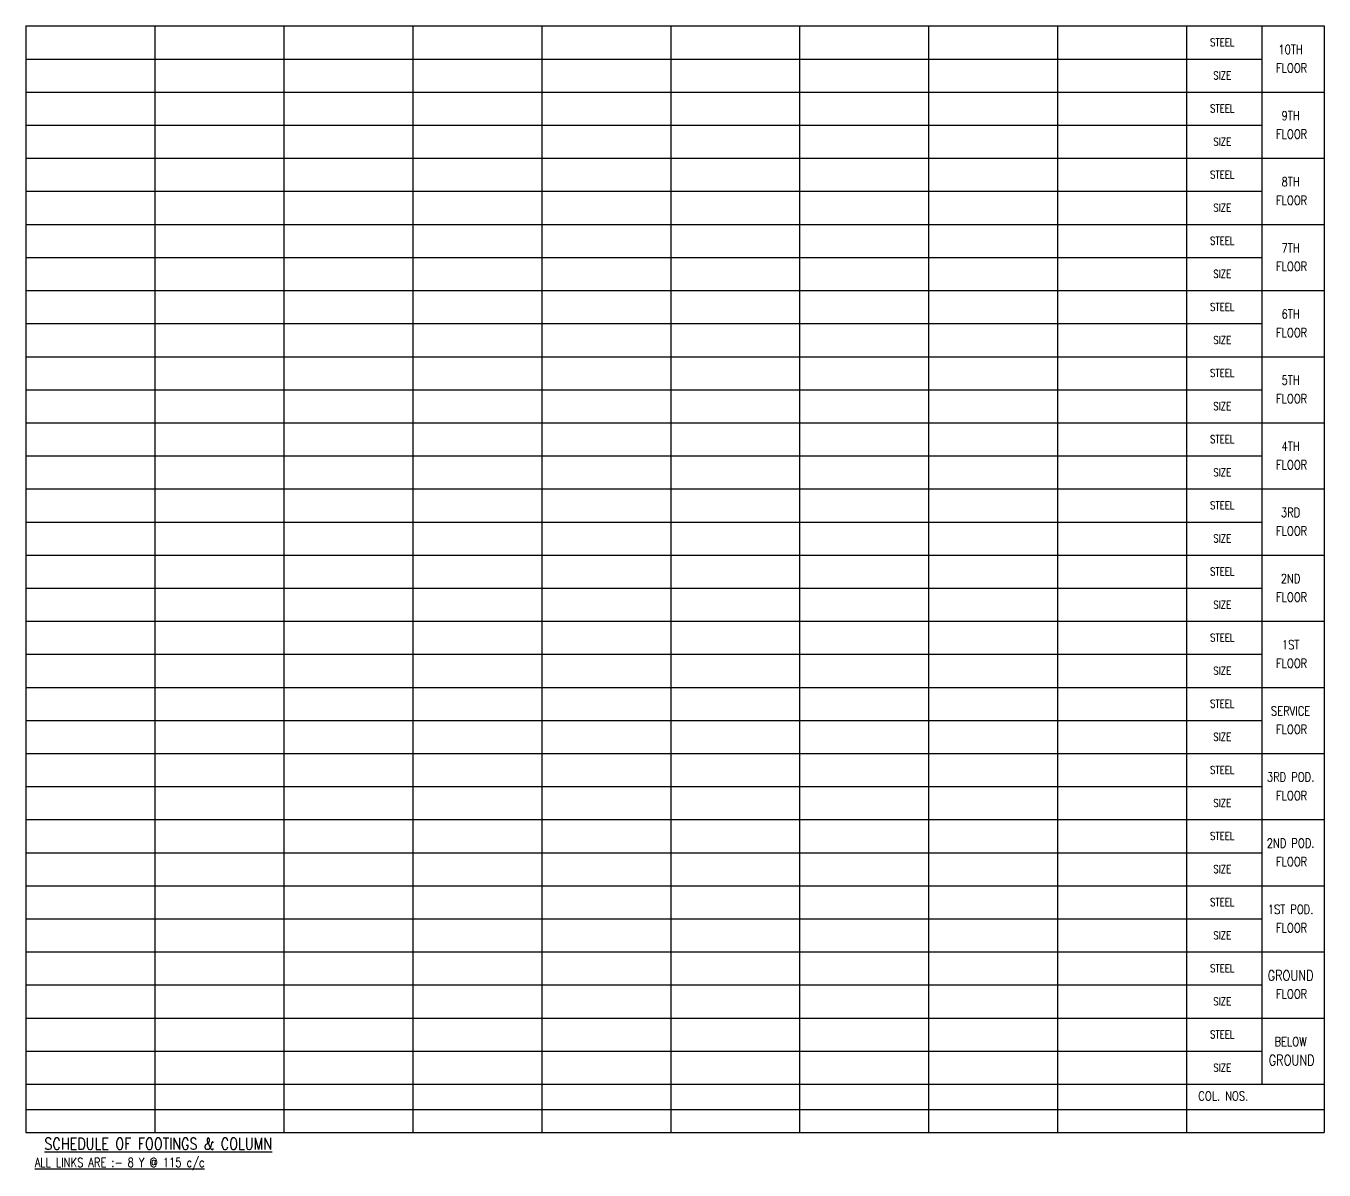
# Model space of a CAD drawing. Header units: inches. Extents: x 33061 to 258472, y -112665 to 58496.
# Drawn here: x 33061 to 83028, y -103756 to -59726 of the extents above; entities that cross this region are included whole.
import ezdxf
from ezdxf.enums import TextEntityAlignment as Align

# ---------------------------------------------------------------- set-up
doc = ezdxf.new("R2010")
doc.units = ezdxf.units.IN
doc.header["$MEASUREMENT"] = 0
for name, color, linetype in [('FRAME TABLE', 5, 'Continuous'), ('S-TITLE', 6, 'Continuous'), ('TEXT SCHEDULE', 2, 'Continuous')]:
    doc.layers.add(name, color=color, linetype=linetype)
doc.layers.add('S-TEXT', color=2, linetype='Continuous', lineweight=25)
doc.styles.add('ROMANS', font='simplex.shx', dxfattribs={"width": 0.7})

msp = doc.modelspace()

# ---------------------------------------------------------------- linework, layer by layer
at = {"layer": 'FRAME TABLE', "color": 7}
for p, q in [((33061, -59726), (33061, -102310)), ((33061, -59726), (83028, -59726)), ((38025, -59726), (38025, -102310)), ((42988, -59726), (42988, -102310)), ((47952, -59726), (47952, -102310)), ((52915, -59726), (52915, -102310)), ((57879, -59726), (57879, -102310)), ((62843, -59726), (62843, -102310)), ((67806, -59726), (67806, -102310)), ((72770, -59726), (72770, -102310)), ((77734, -59726), (77734, -102310)), ((80630, -59726), (80630, -100454)), ((83028, -59726), (83028, -102310)), ((33061, -62272), (83028, -62272)), ((33061, -64817), (83028, -64817)), ((33061, -67363), (83028, -67363)), ((33061, -69908), (83028, -69908)), ((33061, -72454), (83028, -72454)), ((33061, -74999), (83028, -74999)), ((33061, -77544), (83028, -77544)), ((33061, -80090), (83028, -80090)), ((33061, -82635), (83028, -82635)), ((33061, -85181), (83028, -85181)), ((33061, -87726), (83028, -87726)), ((33061, -90272), (83028, -90272)), ((33061, -92817), (83028, -92817)), ((33061, -95363), (83028, -95363)), ((33061, -97908), (83028, -97908)), ((33061, -97908), (80630, -97908)), ((33061, -100454), (83028, -100454)), ((33061, -100454), (83028, -100454)), ((33061, -100454), (83028, -100454)), ((33061, -101427), (83028, -101427)), ((33061, -102310), (83028, -102310))]:
    msp.add_line(p, q, dxfattribs=at)
at = {"layer": 'FRAME TABLE'}
for p, q in [((33061, -60999), (80630, -60999)), ((33061, -63544), (80630, -63544)), ((33061, -66090), (80630, -66090)), ((33061, -68635), (80630, -68635)), ((33061, -71181), (80630, -71181)), ((33061, -73726), (80630, -73726)), ((33061, -76272), (80630, -76272)), ((33061, -78817), (80630, -78817)), ((33061, -81363), (80630, -81363)), ((33061, -83908), (80630, -83908)), ((33061, -86454), (80630, -86454)), ((33061, -88999), (80630, -88999)), ((33061, -91544), (80630, -91544)), ((33061, -94090), (80630, -94090)), ((33061, -96635), (80630, -96635)), ((33061, -99181), (80630, -99181))]:
    msp.add_line(p, q, dxfattribs=at)

# ---------------------------------------------------------------- texts
at = {"layer": 'S-TEXT', "style": 'ROMANS', "width": 0.8}
for s, height, p in [('10TH', 350, (81740, -60632)), ('FLOOR', 350, (81781, -61345)), ('9TH', 350, (81740, -63177)), ('FLOOR', 350, (81781, -63890)), ('8TH', 350, (81740, -65723)), ('FLOOR', 350, (81781, -66436)), ('7TH', 350, (81740, -68268)), ('FLOOR', 350, (81781, -68981)), ('6TH', 350, (81740, -70814)), ('FLOOR', 350, (81781, -71527)), ('5TH', 350, (81740, -73359)), ('FLOOR', 350, (81781, -74072)), ('4TH', 350, (81740, -75905)), ('FLOOR', 350, (81781, -76617)), ('3RD', 350, (81740, -78450)), ('FLOOR', 350, (81781, -79163)), ('2ND', 350, (81740, -80995)), ('FLOOR', 350, (81781, -81708)), ('1ST', 350, (81740, -83541)), ('FLOOR', 350, (81781, -84254)), ('SERVICE', 350, (81740, -86086)), ('FLOOR', 350, (81781, -86799)), ('3RD POD.', 350, (81740, -88632)), ('FLOOR', 350, (81781, -89345)), ('2ND POD.', 350, (81740, -91177)), ('FLOOR', 350, (81781, -91890)), ('1ST POD.', 350, (81740, -93723)), ('FLOOR', 350, (81781, -94436)), ('GROUND', 400, (81740, -96268)), ('FLOOR', 350, (81781, -96981)), ('BELOW', 350, (81740, -98814)), ('GROUND', 400, (81781, -99527))]:
    msp.add_text(s, height=height, dxfattribs=at).set_placement(p, align=Align.MIDDLE)
msp.add_text('COL. NOS.', height=350, dxfattribs=at).set_placement((78190, -100908), align=Align.MIDDLE_LEFT)
msp.add_text('%%UALL LINKS ARE :- 8 Y @ 115 c/c', height=350, dxfattribs=at).set_placement((33398, -103640))
at = {"layer": 'S-TITLE', "style": 'ROMANS', "width": 0.8}
msp.add_text('%%USCHEDULE OF FOOTINGS & COLUMN', height=450, dxfattribs=at).set_placement((38153, -102746), align=Align.MIDDLE_CENTER)
at = {"layer": 'TEXT SCHEDULE', "color": 3, "style": 'ROMANS', "width": 0.8}
for s, p in [('STEEL', (79110, -60358)), ('SIZE', (79110, -61631)), ('STEEL', (79110, -62903)), ('SIZE', (79110, -64176)), ('STEEL', (79110, -65448)), ('SIZE', (79110, -66722)), ('STEEL', (79110, -67994)), ('SIZE', (79110, -69267)), ('STEEL', (79110, -70539)), ('SIZE', (79110, -71813)), ('STEEL', (79110, -73085)), ('SIZE', (79110, -74358)), ('STEEL', (79110, -75630)), ('SIZE', (79110, -76903)), ('STEEL', (79110, -78176)), ('SIZE', (79110, -79449)), ('STEEL', (79110, -80721)), ('SIZE', (79110, -81994)), ('STEEL', (79110, -83267)), ('SIZE', (79110, -84540)), ('STEEL', (79110, -85812)), ('SIZE', (79110, -87085)), ('STEEL', (79110, -88358)), ('SIZE', (79110, -89631)), ('STEEL', (79110, -90903)), ('SIZE', (79110, -92176)), ('STEEL', (79110, -93448)), ('SIZE', (79110, -94722)), ('STEEL', (79110, -95994)), ('SIZE', (79110, -97267)), ('STEEL', (79110, -98539)), ('SIZE', (79110, -99813))]:
    msp.add_text(s, height=300, dxfattribs=at).set_placement(p, align=Align.MIDDLE_CENTER)

doc.saveas('drawing.dxf')
